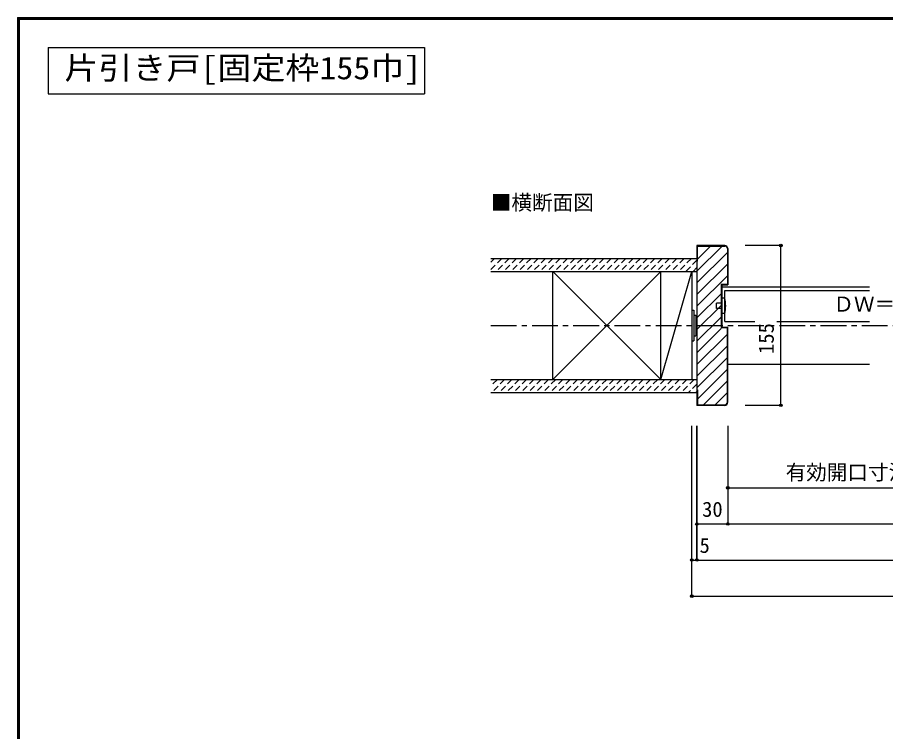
# Model space of a CAD drawing. Units: millimetres at full size, sheet at 1:5; details may follow other scales. Extents: x -973 to 977, y -718 to 696.
# Drawn here: x -973 to -131, y 3 to 696 of the extents above; entities that cross this region are included whole.
import ezdxf
from ezdxf.enums import TextEntityAlignment as Align

# ---------------------------------------------------------------- set-up
doc = ezdxf.new("R2010")
doc.units = ezdxf.units.MM
doc.header["$LTSCALE"] = 5
doc.header["$PDMODE"] = 32
doc.header["$PDSIZE"] = 2.5
doc.linetypes.add('CHAIN1', pattern=[8, 5, -1, 1, -1])
doc.linetypes.add('DASHED1', pattern=[1.8, 1.2, -0.6])
for name, color, linetype in [('0-1_通り芯', 4, 'CHAIN1'), ('0-2_柱', 3, 'Continuous'), ('0-3_仕上げ', 2, 'Continuous'), ('0-4_枠', 3, 'Continuous'), ('0-6_扉', 6, 'Continuous'), ('0-7_金物', 7, 'Continuous'), ('0-A_文字', 7, 'Continuous'), ('0-B_寸法', 7, 'Continuous'), ('0-C_ハッチ', 4, 'DASHED1'), ('F-1_枠', 6, 'Continuous')]:
    doc.layers.add(name, color=color, linetype=linetype)
doc.styles.add('ＭＳ ゴシック', font='')
doc.styles.get('ＭＳ ゴシック').set_extended_font_data('MS Gothic')

msp = doc.modelspace()

# ---------------------------------------------------------------- linework, layer by layer
at = {"layer": '0-1_通り芯'}
msp.add_line((-513.993, 396.994), (511.306, 396.994), dxfattribs=at)
at = {"layer": '0-2_柱', "color": 7}
for p, q in [((-453.872, 344.494), (-348.872, 449.494)), ((-348.872, 344.494), (-453.872, 449.494)), ((-348.872, 344.494), (-318.993, 449.494))]:
    msp.add_line(p, q, dxfattribs=at)
at = {"layer": '0-2_柱'}
for p, q in [((-453.872, 344.494), (-453.872, 449.494)), ((-348.872, 344.494), (-348.872, 449.494)), ((-318.993, 449.494), (-318.993, 344.494))]:
    msp.add_line(p, q, dxfattribs=at)
at = {"layer": '0-3_仕上げ'}
for p, q in [((-513.993, 461.994), (-313.993, 461.994)), ((-513.993, 449.494), (-313.993, 449.494)), ((-513.993, 344.494), (-313.993, 344.494)), ((-513.993, 331.994), (-313.993, 331.994))]:
    msp.add_line(p, q, dxfattribs=at)
at = {"layer": '0-4_枠'}
for p, q in [((-313.993, 474.494), (-313.993, 319.494)), ((-286.993, 474.494), (-313.993, 474.494)), ((-284.493, 471.494), (-284.493, 436.994)), ((-283.993, 471.494), (-283.993, 436.494)), ((-313.493, 459.494), (-313.993, 459.494)), ((-290.493, 436.994), (-284.493, 436.994)), ((-290.493, 436.994), (-290.493, 394.994)), ((-289.993, 436.494), (-283.993, 436.494)), ((-289.993, 436.494), (-289.993, 395.494)), ((-290.493, 394.994), (-284.493, 394.994)), ((-289.993, 395.494), (-283.993, 395.494)), ((-284.493, 322.494), (-284.493, 394.994)), ((-283.993, 322.494), (-283.993, 395.494)), ((-313.493, 334.494), (-313.993, 334.494)), ((-313.493, 334.494), (-313.493, 319.994)), ((-286.993, 319.494), (-313.993, 319.494)), ((-313.493, 319.994), (-286.993, 319.994))]:
    msp.add_line(p, q, dxfattribs=at)
at = {"layer": '0-4_枠', "color": 4}
for p, q in [((-289.993, 434.494), (-146.668, 434.494)), ((-283.993, 359.494), (-146.668, 359.494))]:
    msp.add_line(p, q, dxfattribs=at)
at = {"layer": '0-4_枠'}
msp.add_lwpolyline([(-313.493, 459.494), (-313.493, 473.994), (-286.993, 473.994)], dxfattribs=at)
for centre, radius, start, end in [((-286.993, 471.494), 3, 0, 90), ((-286.993, 471.494), 2.5, 0, 90), ((-286.993, 322.494), 2.5, 270, 0), ((-286.993, 322.494), 3, 270, 0)]:
    msp.add_arc(centre, radius, start, end, dxfattribs=at)
at = {"layer": '0-6_扉'}
for p, q in [((-286.993, 400.994), (-286.993, 430.994)), ((-286.993, 430.994), (-146.668, 430.994)), ((-286.993, 400.994), (-257.857, 400.994)), ((-236.466, 400.994), (-146.668, 400.994))]:
    msp.add_line(p, q, dxfattribs=at)
at = {"layer": '0-7_金物'}
for p, q in [((-286.993, 423.494), (-289.993, 423.494)), ((-289.993, 418.494), (-294.993, 418.494)), ((-318.993, 411.994), (-316.993, 411.994)), ((-318.993, 411.994), (-318.993, 381.994)), ((-316.993, 411.994), (-316.993, 381.994)), ((-316.993, 406.994), (-314.993, 406.994)), ((-314.993, 406.994), (-314.993, 386.994)), ((-314.993, 405.994), (-313.993, 405.994)), ((-314.993, 387.994), (-313.993, 387.994)), ((-318.993, 381.994), (-316.993, 381.994)), ((-316.993, 386.994), (-314.993, 386.994))]:
    msp.add_line(p, q, dxfattribs=at)
for points in [[(-286.993, 408.494), (-289.993, 408.494), (-289.993, 423.494)], [(-289.993, 413.494), (-294.993, 413.494), (-294.993, 418.494)]]:
    msp.add_lwpolyline(points, dxfattribs=at)
msp.add_arc((-317.444, 415.994), 31.361, 346.16371, 13.83632, dxfattribs=at)
at = {"layer": '0-A_文字', "color": 3}
for p, q in [((-943.333, 666.667), (-943.333, 621.667)), ((-943.333, 666.667), (-578.333, 666.667)), ((-578.333, 666.667), (-578.333, 621.667)), ((-943.333, 621.667), (-578.333, 621.667))]:
    msp.add_line(p, q, dxfattribs=at)
at = {"layer": '0-B_寸法', "color": 4}
for p, q in [((-232.571, 474.494), (-267.093, 474.494)), ((-232.571, 319.494), (-232.571, 474.494)), ((-232.571, 319.494), (-267.093, 319.494)), ((-318.993, 134.494), (-318.993, 299.494)), ((-318.993, 169.494), (-318.993, 299.494)), ((-313.993, 299.494), (-313.993, 169.494)), ((-313.993, 169.494), (-313.993, 299.494)), ((-283.993, 299.494), (-283.993, 204.494)), ((-283.993, 239.494), (281.306, 239.494)), ((-313.993, 204.494), (311.306, 204.494)), ((-318.993, 169.494), (-313.993, 169.494)), ((-313.993, 169.494), (311.306, 169.494)), ((-318.993, 134.494), (316.306, 134.494))]:
    msp.add_line(p, q, dxfattribs=at)
at = {"layer": '0-B_寸法'}
for p in [(-232.571, 474.494), (-232.571, 319.494), (-283.993, 239.494), (-313.993, 204.494), (-283.993, 204.494), (-318.993, 169.494), (-313.993, 169.494), (-318.993, 134.494)]:
    msp.add_point(p, dxfattribs=at)
at = {"layer": '0-C_ハッチ', "linetype": 'Continuous'}
for p, q in [((-289.557, 473.994), (-313.993, 449.558)), ((-300.87, 473.994), (-313.493, 461.371)), ((-284.493, 467.744), (-313.993, 438.244)), ((-284.493, 456.43), (-313.993, 426.93)), ((-284.493, 445.117), (-313.993, 415.616)), ((-290.493, 427.803), (-313.993, 404.303)), ((-290.493, 416.489), (-313.993, 392.989)), ((-290.493, 405.175), (-313.993, 381.675)), ((-290.361, 393.994), (-313.993, 370.362)), ((-284.493, 388.548), (-313.993, 359.048)), ((-284.493, 377.234), (-313.993, 347.734)), ((-284.493, 365.921), (-313.993, 336.42)), ((-284.493, 354.607), (-313.493, 325.607)), ((-284.493, 343.293), (-307.792, 319.994)), ((-284.493, 331.979), (-296.479, 319.994))]:
    msp.add_line(p, q, dxfattribs=at)
at = {"layer": '0-C_ハッチ'}
for p, q in [((-510.343, 461.994), (-513.993, 458.344)), ((-503.272, 461.994), (-513.993, 451.273)), ((-496.201, 461.994), (-508.701, 449.494)), ((-489.13, 461.994), (-501.63, 449.494)), ((-482.059, 461.994), (-494.559, 449.494)), ((-474.988, 461.994), (-487.488, 449.494)), ((-467.917, 461.994), (-480.417, 449.494)), ((-460.846, 461.994), (-473.346, 449.494)), ((-453.775, 461.994), (-466.275, 449.494)), ((-446.704, 461.994), (-459.204, 449.494)), ((-439.633, 461.994), (-452.133, 449.494)), ((-432.562, 461.994), (-445.062, 449.494)), ((-425.491, 461.994), (-437.991, 449.494)), ((-418.42, 461.994), (-430.92, 449.494)), ((-411.348, 461.994), (-423.848, 449.494)), ((-404.277, 461.994), (-416.777, 449.494)), ((-397.206, 461.994), (-409.706, 449.494)), ((-390.135, 461.994), (-402.635, 449.494)), ((-383.064, 461.994), (-395.564, 449.494)), ((-375.993, 461.994), (-388.493, 449.494)), ((-368.922, 461.994), (-381.422, 449.494)), ((-361.851, 461.994), (-374.351, 449.494)), ((-354.78, 461.994), (-367.28, 449.494)), ((-347.709, 461.994), (-360.209, 449.494)), ((-340.638, 461.994), (-353.138, 449.494)), ((-333.567, 461.994), (-346.067, 449.494)), ((-326.496, 461.994), (-338.996, 449.494)), ((-319.425, 461.994), (-331.925, 449.494)), ((-313.993, 460.354), (-324.854, 449.494)), ((-313.993, 453.283), (-317.782, 449.494)), ((-507.635, 344.494), (-513.993, 338.136)), ((-500.564, 344.494), (-513.064, 331.994)), ((-493.493, 344.494), (-505.993, 331.994)), ((-486.422, 344.494), (-498.922, 331.994)), ((-479.351, 344.494), (-491.851, 331.994)), ((-472.28, 344.494), (-484.78, 331.994)), ((-465.209, 344.494), (-477.709, 331.994)), ((-458.138, 344.494), (-470.638, 331.994)), ((-451.067, 344.494), (-463.567, 331.994)), ((-443.996, 344.494), (-456.496, 331.994)), ((-436.925, 344.494), (-449.425, 331.994)), ((-429.854, 344.494), (-442.354, 331.994)), ((-422.782, 344.494), (-435.282, 331.994)), ((-415.711, 344.494), (-428.211, 331.994)), ((-408.64, 344.494), (-421.14, 331.994)), ((-401.569, 344.494), (-414.069, 331.994)), ((-394.498, 344.494), (-406.998, 331.994)), ((-387.427, 344.494), (-399.927, 331.994)), ((-380.356, 344.494), (-392.856, 331.994)), ((-373.285, 344.494), (-385.785, 331.994)), ((-366.214, 344.494), (-378.714, 331.994)), ((-359.143, 344.494), (-371.643, 331.994)), ((-352.072, 344.494), (-364.572, 331.994)), ((-345.001, 344.494), (-357.501, 331.994)), ((-337.93, 344.494), (-350.43, 331.994)), ((-330.859, 344.494), (-343.359, 331.994)), ((-323.787, 344.494), (-336.287, 331.994)), ((-316.716, 344.494), (-329.216, 331.994)), ((-313.993, 340.146), (-322.145, 331.994)), ((-313.993, 333.075), (-315.074, 331.994))]:
    msp.add_line(p, q, dxfattribs=at)
at = {"layer": 'F-1_枠'}
for p, q in [((-973.347, 695.833), (-973.347, -700.833)), ((-973.347, 695.833), (976.653, 695.833)), ((-973.347, 695), (976.653, 695)), ((-973.347, 694.167), (976.653, 694.167)), ((-972.514, 695.833), (-972.514, -700.833)), ((-971.68, 695.833), (-971.68, -700.833))]:
    msp.add_line(p, q, dxfattribs=at)

# ---------------------------------------------------------------- texts
at = {"layer": '0-A_文字', "color": 3, "style": 'ＭＳ ゴシック', "width": 1.1}
msp.add_text('片引き戸[固定枠155巾]', height=21.99, dxfattribs=at).set_placement((-927.708, 629.167), align=Align.BOTTOM_LEFT)
at = {"layer": '0-A_文字', "style": 'ＭＳ ゴシック'}
msp.add_text('■横断面図', height=14.66, dxfattribs=at).set_placement((-513.993, 504.494), align=Align.BOTTOM_LEFT)
at = {"layer": '0-B_寸法', "style": 'ＭＳ ゴシック'}
for s, p in [('ＤＷ＝713', (-181.668, 405.994)), ('有効開口寸法＝680', (-227.993, 242.803)), ('30', (-308.993, 206.994)), ('5', (-311.493, 171.994))]:
    msp.add_text(s, height=14.66, dxfattribs=at).set_placement(p, align=Align.BOTTOM_LEFT)
msp.add_text('155', height=14.66, rotation=90, dxfattribs=at).set_placement((-235.071, 369.337), align=Align.BOTTOM_LEFT)

doc.saveas('drawing.dxf')
